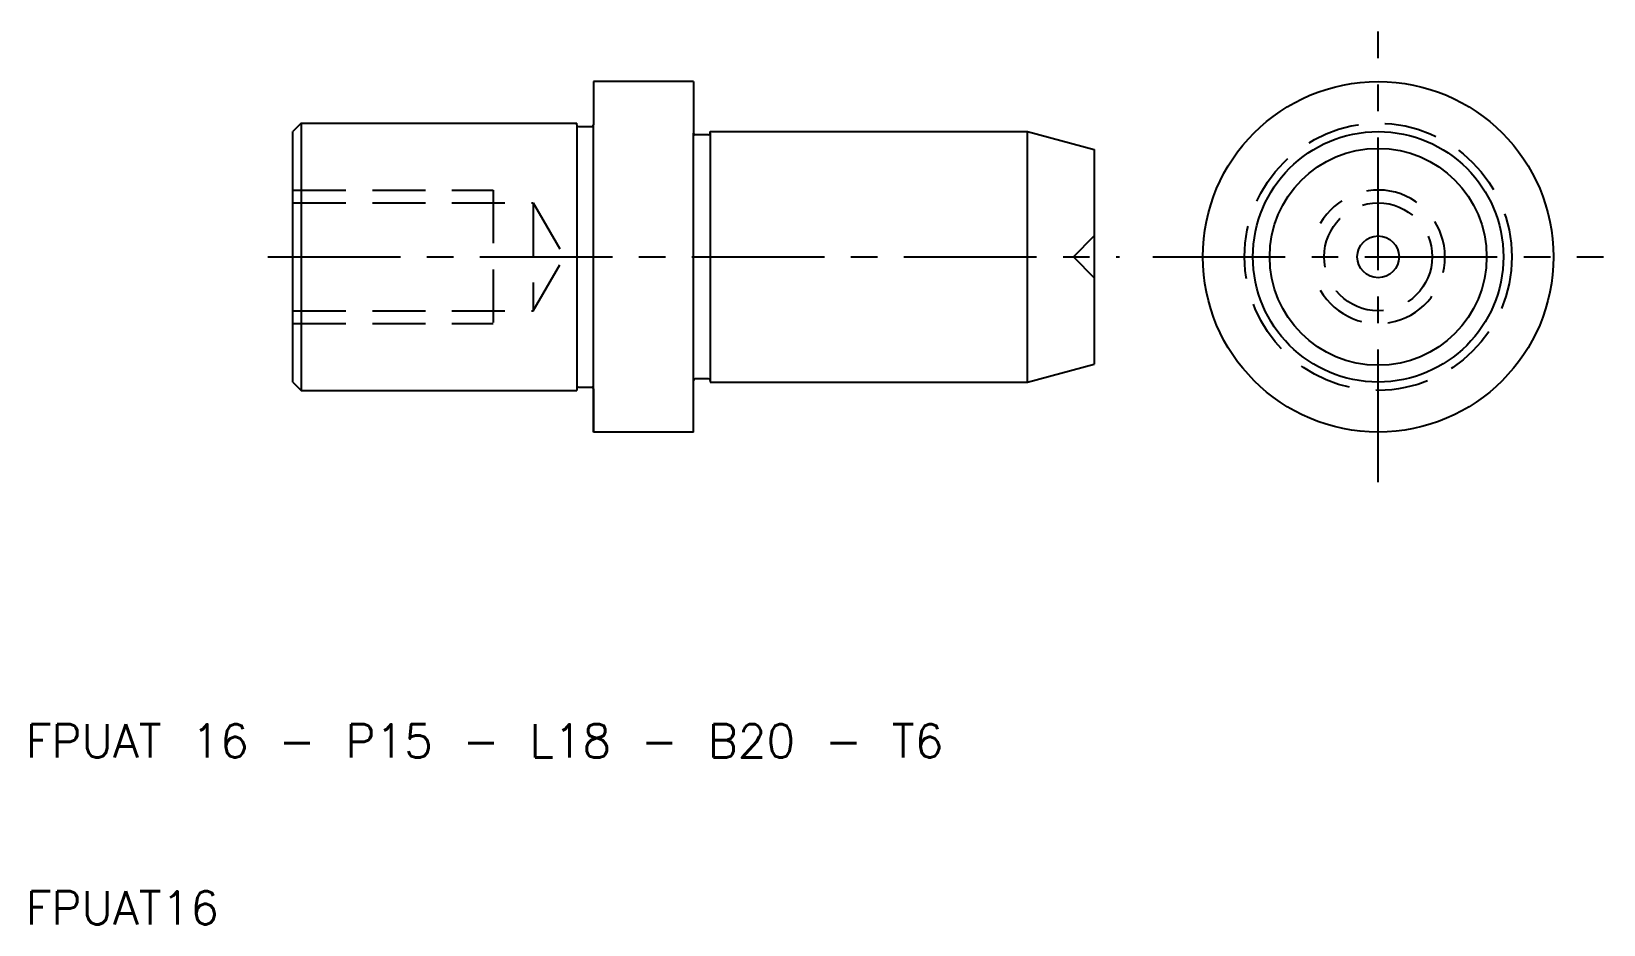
# Model space of a CAD drawing. Extents: x 10.3 to 104.5, y 10 to 63.5.
import ezdxf

# ---------------------------------------------------------------- set-up
doc = ezdxf.new("R2010")
doc.units = 0
doc.header["$LTSCALE"] = 0.25
doc.linetypes.add('CENTER', pattern=[50.8, 31.75, -6.35, 6.35, -6.35])
doc.linetypes.add('DASHED', pattern=[19.05, 12.7, -6.35])
doc.layers.get('0').update_dxf_attribs({"linetype": 'CONTINUOUS'})
doc.layers.add('CENTER', color=1, linetype='CENTER')
doc.styles.get("Standard").update_dxf_attribs({"font": 'txt.shx', "bigfont": 'extfont.shx'})

msp = doc.modelspace()

# ---------------------------------------------------------------- linework, layer by layer
for p, q in [((50, 60.5), (44, 60.5)), ((44, 60.5), (44, 57.9)), ((50, 60.5), (50, 57.4)), ((26.5, 58), (26, 57.5)), ((26, 42.5), (26, 57.5)), ((26.5, 58), (26.5, 42)), ((26.5, 58), (43, 58)), ((43, 57.9), (43, 58)), ((43, 57.9), (43, 42.1)), ((43.1, 57.8), (43.9, 57.8)), ((44, 42.1), (44, 57.9)), ((51, 57.5), (70, 57.5)), ((51, 57.4), (51, 57.5)), ((51, 57.4), (51, 57.5)), ((70, 42.5), (70, 57.5)), ((70, 57.5), (74, 56.428203)), ((50, 42.6), (50, 57.4)), ((50.9, 57.3), (50.1, 57.3)), ((51, 57.4), (51, 42.6)), ((74, 56.428203), (74, 43.571797)), ((70, 42.5), (74, 43.571797)), ((26, 42.5), (26.5, 42)), ((50, 39.5), (50, 42.6)), ((50.9, 42.7), (50.1, 42.7)), ((51, 42.6), (51, 42.5)), ((51, 42.5), (70, 42.5)), ((26.5, 42), (43, 42)), ((43, 42.1), (43, 42)), ((43.1, 42.2), (43.9, 42.2)), ((44, 39.5), (44, 42.1)), ((44, 42.1), (44, 39.5)), ((50, 39.5), (44, 39.5))]:
    msp.add_line(p, q)
at = {"color": 3, "linetype": 'DASHED'}
for p, q in [((26, 54), (38, 54)), ((38, 54), (38, 46)), ((26, 53.233), (40.4, 53.233)), ((40.4, 53.233), (40.4, 46.767)), ((40.4, 53.233), (42.266573, 50)), ((72.75, 50), (74, 51.25)), ((40.4, 46.767), (42.266573, 50)), ((72.75, 50), (74, 48.75)), ((26, 46.767), (40.4, 46.767)), ((26, 46), (38, 46))]:
    msp.add_line(p, q, dxfattribs=at)
for radius in [10.5, 7.5, 6.495191, 1.25]:
    msp.add_circle((91, 50), radius)
for radius in [8, 3.233]:
    msp.add_circle((91, 50), radius, dxfattribs=at)
for centre, start, end in [((43.1, 57.9), 180, 270), ((43.9, 57.9), 270, 0), ((50.1, 57.4), 180, 270), ((50.9, 57.4), 270, 0), ((50.1, 42.6), 90, 180), ((50.9, 42.6), 0, 90), ((43.1, 42.1), 90, 180), ((43.9, 42.1), 0, 90)]:
    msp.add_arc(centre, 0.1, start, end)
msp.add_arc((91, 50), 4, 210, 150, dxfattribs=at)
at = {"layer": 'CENTER', "color": 1, "linetype": 'CENTER'}
for p, q in [((91, 36.5), (91, 63.5)), ((24.5, 50), (75.5, 50)), ((77.5, 50), (104.5, 50))]:
    msp.add_line(p, q, dxfattribs=at)

# ---------------------------------------------------------------- texts
for s, p in [('FPUAT 16 - P15 - L18 - B20 - T6', (10, 20)), ('FPUAT16', (10, 10))]:
    msp.add_text(s, height=2).set_placement(p)

doc.saveas('drawing.dxf')
